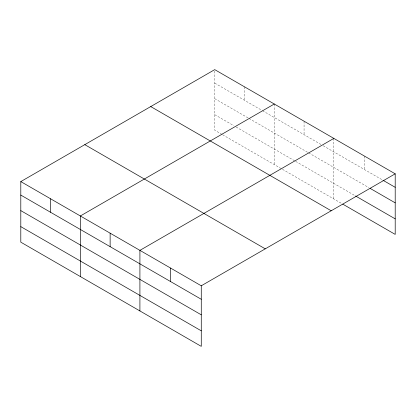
<?xml version="1.0" encoding="UTF-8"?>
<svg xmlns="http://www.w3.org/2000/svg" width="416" height="416" viewBox="0 0 416 416"><rect width="100%" height="100%" fill="white"/><g stroke="black" fill="none" stroke-linecap="round" stroke-linejoin="round"><path stroke-width="0.31" stroke-dasharray="2.08 1.56" d="M222.035 134.43L214.729 130.213L214.729 69.628M214.729 83.117L261.924 110.365M262.486 110.692L320.918 144.425M323.164 145.725L382.372 179.904M214.729 98.66L248.44 118.123M249.002 118.446L307.996 152.506M308.558 152.828L368.982 187.715M214.729 114.67L233.834 125.7M236.08 127L295.074 161.054M295.636 161.382L355.035 195.676M222.596 134.753L342.207 203.809M364.52 156.109L364.52 169.598M333.84 138.398L333.84 198.978M304.065 121.207L304.065 134.696M274.284 104.016L274.284 164.596M244.509 86.824L244.509 100.313"/><path stroke-width="0.62" d="M20.8 181.594L201.271 285.787L201.271 346.372L20.8 242.174L20.8 181.594L214.729 69.628L395.2 173.826L395.2 234.406L342.763 204.131M274.284 104.016L80.356 215.977L80.356 276.562M333.84 138.398L139.911 250.364L139.911 310.944M201.271 285.787L395.2 173.826M382.928 180.227L395.2 187.309M370.1 188.36L395.2 202.852M355.597 195.998L395.2 218.863M150.732 106.579L331.204 210.772M84.796 144.648L265.268 248.841M20.8 195.083L201.271 299.276M20.8 210.626L201.271 314.818M20.8 226.637L201.271 330.829M170.591 268.076L170.591 281.564M110.131 233.173L110.131 246.657M50.575 198.786L50.575 212.274"/></g></svg>
